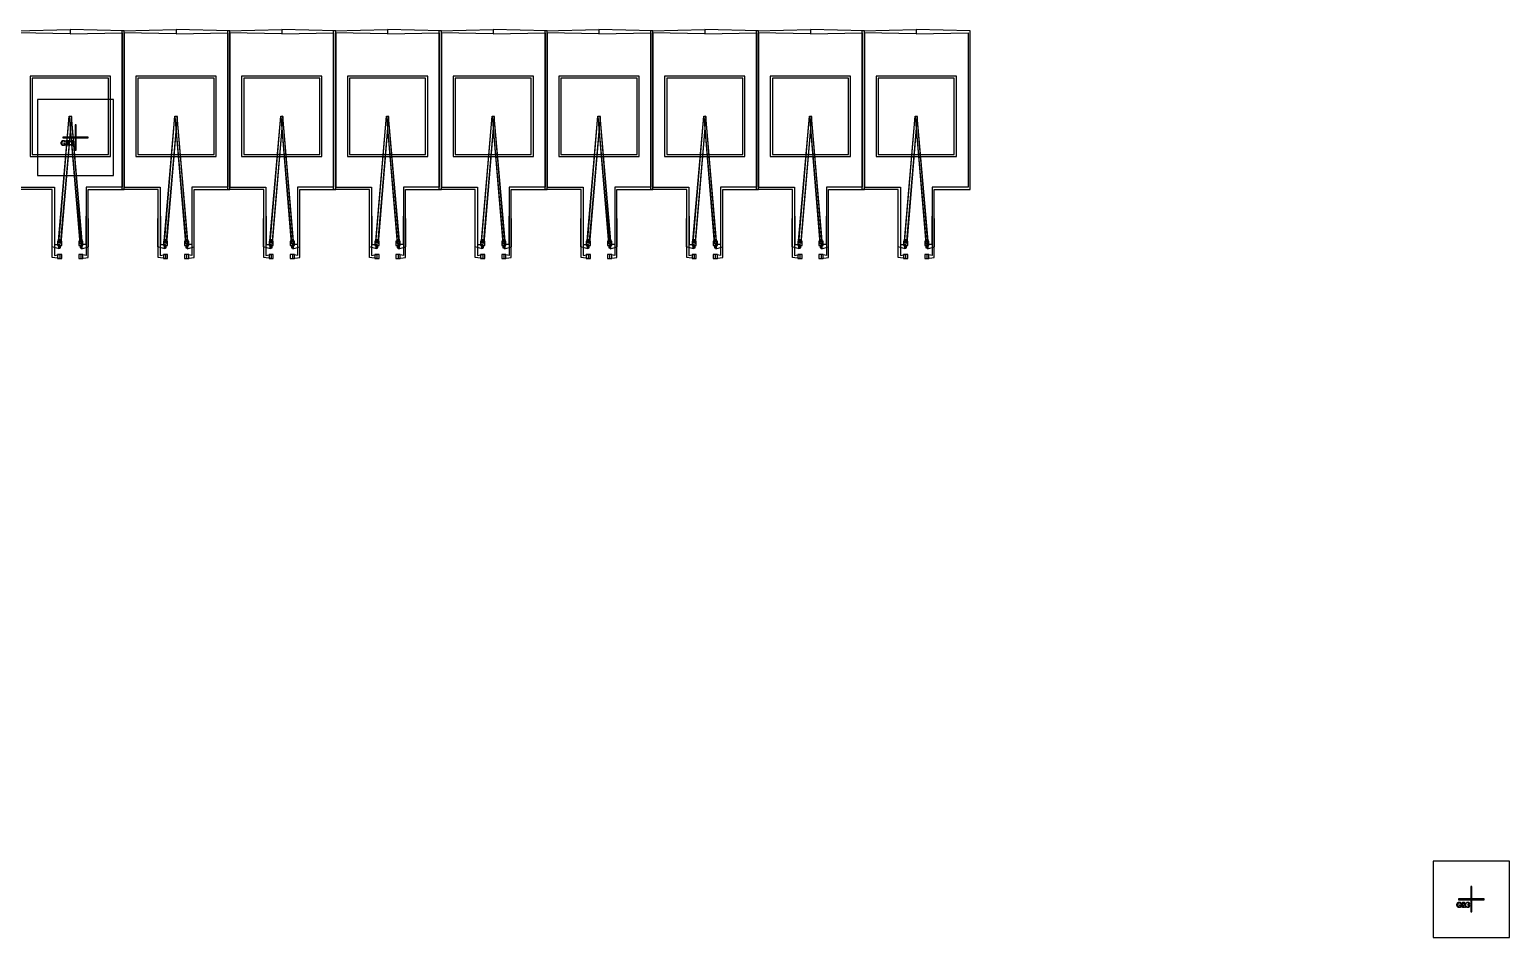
# Model space of a CAD drawing. Extents: x -3590 to 3590, y -2090 to 2775.
# Drawn here: x 91 to 3590, y 110 to 2255 of the extents above; entities that cross this region are included whole.
import ezdxf

# ---------------------------------------------------------------- set-up
doc = ezdxf.new("R2010")
doc.units = 0

msp = doc.modelspace()

# ---------------------------------------------------------------- linework, layer by layer
at = {"layer": 'M1_Neg'}
for points in [[(199, 2002), (201, 2002), (201, 2030), (199, 2030)], [(170, 1999), (198, 1999), (198, 2001), (170, 2001)], [(202, 2000.2), (200.2, 2000.2), (200.2, 2002), (199.8, 2002), (199.8, 2000.2), (198, 2000.2), (198, 1999.8), (199.8, 1999.8), (199.8, 1998), (200.2, 1998), (200.2, 1999.8), (202, 1999.8)], [(199, 1970), (201, 1970), (201, 1998), (199, 1998)], [(202, 1999), (230, 1999), (230, 2001), (202, 2001)], [(165.7, 1988.7), (166.4, 1989.4), (166.4, 1990.1), (167.1, 1990.8), (167.1, 1991.5), (167.8, 1992.2), (168.5, 1992.2), (169.2, 1992.9), (169.9, 1992.9), (170.6, 1992.9), (171.3, 1992.9), (172, 1992.9), (172.7, 1992.9), (173.4, 1992.9), (174.1, 1992.2), (174.1, 1991.5), (174.8, 1990.8), (174.8, 1990.1), (174.8, 1989.4), (174.1, 1989.4), (173.4, 1989.4), (173.4, 1990.1), (173.4, 1990.8), (172.7, 1991.5), (172, 1992.2), (171.3, 1992.2), (170.6, 1992.2), (169.9, 1991.5), (169.2, 1990.8), (168.5, 1990.1), (167.8, 1989.4), (167.8, 1988.7), (167.8, 1988), (167.8, 1987.3), (167.8, 1986.6), (167.8, 1985.9), (167.8, 1985.2), (167.8, 1984.5), (168.5, 1983.8), (169.2, 1983.1), (169.9, 1982.4), (170.6, 1981.7), (171.3, 1981.7), (172, 1981.7), (172.7, 1982.4), (173.4, 1983.1), (173.4, 1983.8), (173.4, 1984.5), (172.7, 1985.2), (172, 1985.9), (171.3, 1985.9), (172, 1985.9), (172.7, 1985.9), (173.4, 1985.9), (174.1, 1985.9), (174.8, 1985.9), (174.8, 1985.2), (174.8, 1984.5), (174.8, 1983.8), (174.8, 1983.1), (174.8, 1982.4), (174.8, 1981.7), (174.8, 1981), (174.1, 1981.7), (173.4, 1981), (172.7, 1981), (172, 1981), (171.3, 1981), (170.6, 1981), (169.9, 1981), (169.2, 1981), (168.5, 1981.7), (167.8, 1981.7), (167.1, 1982.4), (167.1, 1983.1), (166.4, 1983.8), (166.4, 1984.5), (165.7, 1985.2), (165.7, 1985.9), (165.7, 1986.6), (165.7, 1987.3), (165.7, 1988), (165.7, 1988.7)], [(176.9, 1992.9), (177.6, 1992.9), (178.3, 1992.9), (179, 1992.9), (179.7, 1992.9), (180.4, 1992.9), (181.1, 1992.9), (181.8, 1992.9), (182.5, 1992.9), (183.2, 1992.9), (183.9, 1992.9), (184.6, 1992.2), (185.3, 1991.5), (185.3, 1990.8), (186, 1990.1), (186, 1989.4), (186, 1988.7), (185.3, 1988), (184.6, 1987.3), (183.9, 1986.6), (183.9, 1985.9), (184.6, 1985.2), (185.3, 1984.5), (185.3, 1983.8), (185.3, 1983.1), (185.3, 1982.4), (185.3, 1981.7), (186, 1981), (185.3, 1981), (184.6, 1981), (183.9, 1981), (183.9, 1981.7), (183.9, 1982.4), (183.9, 1983.1), (183.9, 1983.8), (183.9, 1984.5), (183.2, 1985.2), (182.5, 1985.9), (181.8, 1986.6), (181.1, 1986.6), (180.4, 1986.6), (179.7, 1985.9), (179.7, 1985.2), (179.7, 1984.5), (179.7, 1983.8), (179.7, 1983.1), (179.7, 1982.4), (179.7, 1981.7), (179.7, 1981), (179, 1981), (178.3, 1981), (177.6, 1981), (176.9, 1981), (177.6, 1981.7), (178.3, 1982.4), (178.3, 1983.1), (178.3, 1983.8), (178.3, 1984.5), (178.3, 1985.2), (178.3, 1985.9), (178.3, 1986.6), (178.3, 1987.3), (178.3, 1988), (178.3, 1988.7), (178.3, 1989.4), (178.3, 1990.1), (178.3, 1990.8), (178.3, 1991.5), (177.6, 1992.2), (176.9, 1992.9)], [(188.1, 1990.8), (188.8, 1991.5), (189.5, 1992.2), (190.2, 1992.9), (190.9, 1992.9), (191.6, 1992.9), (192.3, 1992.9), (193, 1992.9), (193.7, 1992.9), (194.4, 1992.2), (195.1, 1991.5), (195.1, 1990.8), (195.8, 1990.1), (195.8, 1989.4), (195.8, 1988.7), (195.1, 1988), (194.4, 1987.3), (194.4, 1986.6), (195.1, 1985.9), (195.8, 1985.2), (195.8, 1984.5), (195.8, 1983.8), (195.1, 1983.1), (195.1, 1982.4), (194.4, 1981.7), (193.7, 1981), (193, 1981), (192.3, 1981), (191.6, 1981), (190.9, 1981), (190.2, 1981), (189.5, 1981.7), (188.8, 1982.4), (188.1, 1983.1), (188.8, 1983.1), (189.5, 1983.1), (190.2, 1982.4), (190.9, 1981.7), (191.6, 1981.7), (192.3, 1981.7), (193, 1981.7), (193.7, 1982.4), (193.7, 1983.1), (194.4, 1983.8), (194.4, 1984.5), (194.4, 1985.2), (193.7, 1985.9), (193, 1986.6), (192.3, 1986.6), (191.6, 1986.6), (190.9, 1986.6), (190.9, 1987.3), (191.6, 1987.3), (192.3, 1987.3), (193, 1987.3), (193.7, 1988), (194.4, 1988.7), (194.4, 1989.4), (194.4, 1990.1), (193.7, 1990.8), (193.7, 1991.5), (193, 1992.2), (192.3, 1992.2), (191.6, 1992.2), (190.9, 1992.2), (190.2, 1991.5), (189.5, 1990.8), (188.8, 1990.8), (188.1, 1990.8)], [(3499, 202), (3501, 202), (3501, 230), (3499, 230)], [(3465.7, 188.7), (3466.4, 189.4), (3466.4, 190.1), (3467.1, 190.8), (3467.1, 191.5), (3467.8, 192.2), (3468.5, 192.2), (3469.2, 192.9), (3469.9, 192.9), (3470.6, 192.9), (3471.3, 192.9), (3472, 192.9), (3472.7, 192.9), (3473.4, 192.9), (3474.1, 192.2), (3474.1, 191.5), (3474.8, 190.8), (3474.8, 190.1), (3474.8, 189.4), (3474.1, 189.4), (3473.4, 189.4), (3473.4, 190.1), (3473.4, 190.8), (3472.7, 191.5), (3472, 192.2), (3471.3, 192.2), (3470.6, 192.2), (3469.9, 191.5), (3469.2, 190.8), (3468.5, 190.1), (3467.8, 189.4), (3467.8, 188.7), (3467.8, 188), (3467.8, 187.3), (3467.8, 186.6), (3467.8, 185.9), (3467.8, 185.2), (3467.8, 184.5), (3468.5, 183.8), (3469.2, 183.1), (3469.9, 182.4), (3470.6, 181.7), (3471.3, 181.7), (3472, 181.7), (3472.7, 182.4), (3473.4, 183.1), (3473.4, 183.8), (3473.4, 184.5), (3472.7, 185.2), (3472, 185.9), (3471.3, 185.9), (3472, 185.9), (3472.7, 185.9), (3473.4, 185.9), (3474.1, 185.9), (3474.8, 185.9), (3474.8, 185.2), (3474.8, 184.5), (3474.8, 183.8), (3474.8, 183.1), (3474.8, 182.4), (3474.8, 181.7), (3474.8, 181), (3474.1, 181.7), (3473.4, 181), (3472.7, 181), (3472, 181), (3471.3, 181), (3470.6, 181), (3469.9, 181), (3469.2, 181), (3468.5, 181.7), (3467.8, 181.7), (3467.1, 182.4), (3467.1, 183.1), (3466.4, 183.8), (3466.4, 184.5), (3465.7, 185.2), (3465.7, 185.9), (3465.7, 186.6), (3465.7, 187.3), (3465.7, 188), (3465.7, 188.7)], [(3470, 199), (3498, 199), (3498, 201), (3470, 201)], [(3476.9, 189.4), (3477.6, 190.1), (3477.6, 190.8), (3478.3, 191.5), (3479, 192.2), (3479.7, 192.9), (3480.4, 192.9), (3481.1, 192.9), (3481.8, 192.9), (3482.5, 192.9), (3483.2, 192.9), (3483.9, 192.2), (3484.6, 191.5), (3485.3, 190.8), (3485.3, 190.1), (3486, 189.4), (3486, 188.7), (3486, 188), (3486, 187.3), (3486, 186.6), (3486, 185.9), (3486, 185.2), (3486, 184.5), (3485.3, 183.8), (3486, 183.1), (3486, 182.4), (3486, 181.7), (3486, 181), (3485.3, 181), (3485.3, 181.7), (3484.6, 182.4), (3483.9, 181.7), (3483.2, 181), (3482.5, 181), (3481.8, 181), (3481.1, 181), (3480.4, 181), (3479.7, 181), (3479, 181.7), (3478.3, 182.4), (3477.6, 183.1), (3477.6, 183.8), (3476.9, 184.5), (3476.9, 185.2), (3476.9, 185.9), (3476.9, 186.6), (3476.9, 187.3), (3476.9, 188), (3476.9, 188.7), (3476.9, 189.4)], [(3488.1, 190.8), (3488.8, 191.5), (3489.5, 192.2), (3490.2, 192.9), (3490.9, 192.9), (3491.6, 192.9), (3492.3, 192.9), (3493, 192.9), (3493.7, 192.9), (3494.4, 192.2), (3495.1, 191.5), (3495.1, 190.8), (3495.8, 190.1), (3495.8, 189.4), (3495.8, 188.7), (3495.1, 188), (3494.4, 187.3), (3494.4, 186.6), (3495.1, 185.9), (3495.8, 185.2), (3495.8, 184.5), (3495.8, 183.8), (3495.1, 183.1), (3495.1, 182.4), (3494.4, 181.7), (3493.7, 181), (3493, 181), (3492.3, 181), (3491.6, 181), (3490.9, 181), (3490.2, 181), (3489.5, 181.7), (3488.8, 182.4), (3488.1, 183.1), (3488.8, 183.1), (3489.5, 183.1), (3490.2, 182.4), (3490.9, 181.7), (3491.6, 181.7), (3492.3, 181.7), (3493, 181.7), (3493.7, 182.4), (3493.7, 183.1), (3494.4, 183.8), (3494.4, 184.5), (3494.4, 185.2), (3493.7, 185.9), (3493, 186.6), (3492.3, 186.6), (3491.6, 186.6), (3490.9, 186.6), (3490.9, 187.3), (3491.6, 187.3), (3492.3, 187.3), (3493, 187.3), (3493.7, 188), (3494.4, 188.7), (3494.4, 189.4), (3494.4, 190.1), (3493.7, 190.8), (3493.7, 191.5), (3493, 192.2), (3492.3, 192.2), (3491.6, 192.2), (3490.9, 192.2), (3490.2, 191.5), (3489.5, 190.8), (3488.8, 190.8), (3488.1, 190.8)], [(3502, 200.2), (3500.2, 200.2), (3500.2, 202), (3499.8, 202), (3499.8, 200.2), (3498, 200.2), (3498, 199.8), (3499.8, 199.8), (3499.8, 198), (3500.2, 198), (3500.2, 199.8), (3502, 199.8)], [(3499, 170), (3501, 170), (3501, 198), (3499, 198)], [(3502, 199), (3530, 199), (3530, 201), (3502, 201)]]:
    msp.add_lwpolyline(points, close=True, dxfattribs=at)
at = {"layer": 'M1_Pos'}
for points in [[(180.4, 1991.5), (181.1, 1991.5), (181.8, 1991.5), (182.5, 1991.5), (182.5, 1990.8), (183.2, 1990.8), (183.2, 1990.1), (183.2, 1989.4), (183.2, 1988.7), (182.5, 1988.7), (182.5, 1988), (181.8, 1988), (181.1, 1988), (180.4, 1988), (180.4, 1988.7), (180.4, 1989.4), (180.4, 1990.1), (180.4, 1990.8), (180.4, 1991.5)], [(3479, 188.7), (3479.7, 188.7), (3479.7, 189.4), (3479.7, 190.1), (3480.4, 190.1), (3480.4, 190.8), (3481.1, 190.8), (3481.1, 191.5), (3481.8, 191.5), (3481.8, 190.8), (3482.5, 190.8), (3482.5, 190.1), (3483.2, 190.1), (3483.2, 189.4), (3483.2, 188.7), (3483.9, 188.7), (3483.9, 188), (3483.9, 187.3), (3483.9, 186.6), (3483.9, 185.9), (3483.9, 185.2), (3483.9, 185.9), (3483.2, 185.9), (3482.5, 185.9), (3481.8, 185.9), (3481.8, 185.2), (3481.8, 184.5), (3481.8, 183.8), (3481.8, 183.1), (3482.5, 183.1), (3481.8, 183.1), (3481.8, 182.4), (3481.1, 182.4), (3481.1, 183.1), (3480.4, 183.1), (3480.4, 183.8), (3479.7, 183.8), (3479.7, 184.5), (3479.7, 185.2), (3479, 185.2), (3479, 185.9), (3479, 186.6), (3479, 187.3), (3479, 188), (3479, 188.7)]]:
    msp.add_lwpolyline(points, close=True, dxfattribs=at)
at = {"layer": 'M2_Neg'}
for points in [[(110, 1910), (290, 1910), (290, 2090), (110, 2090)], [(3410, 110), (3590, 110), (3590, 290), (3410, 290)]]:
    msp.add_lwpolyline(points, close=True, dxfattribs=at)
at = {"layer": 'M2_undercutMsk'}
for points in [[(277.5, 2140), (97.5, 2140), (97.5, 1960), (277.5, 1960)], [(277.5, 2140), (97.5, 2140), (97.5, 1960), (277.5, 1960)], [(97.5, 1960), (277.5, 1960), (277.5, 2140), (97.5, 2140)], [(97.5, 1960), (277.5, 1960), (277.5, 2140), (97.5, 2140)], [(527.5, 2140), (347.5, 2140), (347.5, 1960), (527.5, 1960)], [(527.5, 2140), (347.5, 2140), (347.5, 1960), (527.5, 1960)], [(347.5, 1960), (527.5, 1960), (527.5, 2140), (347.5, 2140)], [(347.5, 1960), (527.5, 1960), (527.5, 2140), (347.5, 2140)], [(777.5, 2140), (597.5, 2140), (597.5, 1960), (777.5, 1960)], [(777.5, 2140), (597.5, 2140), (597.5, 1960), (777.5, 1960)], [(597.5, 1960), (777.5, 1960), (777.5, 2140), (597.5, 2140)], [(597.5, 1960), (777.5, 1960), (777.5, 2140), (597.5, 2140)], [(1027.5, 2140), (847.5, 2140), (847.5, 1960), (1027.5, 1960)], [(1027.5, 2140), (847.5, 2140), (847.5, 1960), (1027.5, 1960)], [(847.5, 1960), (1027.5, 1960), (1027.5, 2140), (847.5, 2140)], [(847.5, 1960), (1027.5, 1960), (1027.5, 2140), (847.5, 2140)], [(1277.5, 2140), (1097.5, 2140), (1097.5, 1960), (1277.5, 1960)], [(1277.5, 2140), (1097.5, 2140), (1097.5, 1960), (1277.5, 1960)], [(1097.5, 1960), (1277.5, 1960), (1277.5, 2140), (1097.5, 2140)], [(1097.5, 1960), (1277.5, 1960), (1277.5, 2140), (1097.5, 2140)], [(1527.5, 2140), (1347.5, 2140), (1347.5, 1960), (1527.5, 1960)], [(1527.5, 2140), (1347.5, 2140), (1347.5, 1960), (1527.5, 1960)], [(1347.5, 1960), (1527.5, 1960), (1527.5, 2140), (1347.5, 2140)], [(1347.5, 1960), (1527.5, 1960), (1527.5, 2140), (1347.5, 2140)], [(1777.5, 2140), (1597.5, 2140), (1597.5, 1960), (1777.5, 1960)], [(1777.5, 2140), (1597.5, 2140), (1597.5, 1960), (1777.5, 1960)], [(1597.5, 1960), (1777.5, 1960), (1777.5, 2140), (1597.5, 2140)], [(1597.5, 1960), (1777.5, 1960), (1777.5, 2140), (1597.5, 2140)], [(2027.5, 2140), (1847.5, 2140), (1847.5, 1960), (2027.5, 1960)], [(2027.5, 2140), (1847.5, 2140), (1847.5, 1960), (2027.5, 1960)], [(1847.5, 1960), (2027.5, 1960), (2027.5, 2140), (1847.5, 2140)], [(1847.5, 1960), (2027.5, 1960), (2027.5, 2140), (1847.5, 2140)], [(2277.5, 2140), (2097.5, 2140), (2097.5, 1960), (2277.5, 1960)], [(2277.5, 2140), (2097.5, 2140), (2097.5, 1960), (2277.5, 1960)], [(2097.5, 1960), (2277.5, 1960), (2277.5, 2140), (2097.5, 2140)], [(2097.5, 1960), (2277.5, 1960), (2277.5, 2140), (2097.5, 2140)]]:
    msp.add_lwpolyline(points, close=True, dxfattribs=at)
at = {"layer": 'metal1_BB'}
for points in [[(162.5, 1714), (145, 1716.5), (145, 1877.5), (60, 1877.5), (60, 2252.5), (187.5, 2255), (187.5, 2245), (65, 2247.5), (65, 1882.5), (150, 1882.5), (150, 1721.5), (162.5, 1724), (162.5, 1714)], [(212.5, 1714), (230, 1716.5), (230, 1877.5), (315, 1877.5), (315, 2252.5), (187.5, 2255), (187.5, 2245), (310, 2247.5), (310, 1882.5), (225, 1882.5), (225, 1721.5), (212.5, 1724), (212.5, 1714)], [(412.5, 1714), (395, 1716.5), (395, 1877.5), (310, 1877.5), (310, 2252.5), (437.5, 2255), (437.5, 2245), (315, 2247.5), (315, 1882.5), (400, 1882.5), (400, 1721.5), (412.5, 1724), (412.5, 1714)], [(462.5, 1714), (480, 1716.5), (480, 1877.5), (565, 1877.5), (565, 2252.5), (437.5, 2255), (437.5, 2245), (560, 2247.5), (560, 1882.5), (475, 1882.5), (475, 1721.5), (462.5, 1724), (462.5, 1714)], [(662.5, 1714), (645, 1716.5), (645, 1877.5), (560, 1877.5), (560, 2252.5), (687.5, 2255), (687.5, 2245), (565, 2247.5), (565, 1882.5), (650, 1882.5), (650, 1721.5), (662.5, 1724), (662.5, 1714)], [(712.5, 1714), (730, 1716.5), (730, 1877.5), (815, 1877.5), (815, 2252.5), (687.5, 2255), (687.5, 2245), (810, 2247.5), (810, 1882.5), (725, 1882.5), (725, 1721.5), (712.5, 1724), (712.5, 1714)], [(912.5, 1714), (895, 1716.5), (895, 1877.5), (810, 1877.5), (810, 2252.5), (937.5, 2255), (937.5, 2245), (815, 2247.5), (815, 1882.5), (900, 1882.5), (900, 1721.5), (912.5, 1724), (912.5, 1714)], [(962.5, 1714), (980, 1716.5), (980, 1877.5), (1065, 1877.5), (1065, 2252.5), (937.5, 2255), (937.5, 2245), (1060, 2247.5), (1060, 1882.5), (975, 1882.5), (975, 1721.5), (962.5, 1724), (962.5, 1714)], [(1162.5, 1714), (1145, 1716.5), (1145, 1877.5), (1060, 1877.5), (1060, 2252.5), (1187.5, 2255), (1187.5, 2245), (1065, 2247.5), (1065, 1882.5), (1150, 1882.5), (1150, 1721.5), (1162.5, 1724), (1162.5, 1714)], [(1212.5, 1714), (1230, 1716.5), (1230, 1877.5), (1315, 1877.5), (1315, 2252.5), (1187.5, 2255), (1187.5, 2245), (1310, 2247.5), (1310, 1882.5), (1225, 1882.5), (1225, 1721.5), (1212.5, 1724), (1212.5, 1714)], [(1412.5, 1714), (1395, 1716.5), (1395, 1877.5), (1310, 1877.5), (1310, 2252.5), (1437.5, 2255), (1437.5, 2245), (1315, 2247.5), (1315, 1882.5), (1400, 1882.5), (1400, 1721.5), (1412.5, 1724), (1412.5, 1714)], [(1462.5, 1714), (1480, 1716.5), (1480, 1877.5), (1565, 1877.5), (1565, 2252.5), (1437.5, 2255), (1437.5, 2245), (1560, 2247.5), (1560, 1882.5), (1475, 1882.5), (1475, 1721.5), (1462.5, 1724), (1462.5, 1714)], [(1662.5, 1714), (1645, 1716.5), (1645, 1877.5), (1560, 1877.5), (1560, 2252.5), (1687.5, 2255), (1687.5, 2245), (1565, 2247.5), (1565, 1882.5), (1650, 1882.5), (1650, 1721.5), (1662.5, 1724), (1662.5, 1714)], [(1712.5, 1714), (1730, 1716.5), (1730, 1877.5), (1815, 1877.5), (1815, 2252.5), (1687.5, 2255), (1687.5, 2245), (1810, 2247.5), (1810, 1882.5), (1725, 1882.5), (1725, 1721.5), (1712.5, 1724), (1712.5, 1714)], [(1912.5, 1714), (1895, 1716.5), (1895, 1877.5), (1810, 1877.5), (1810, 2252.5), (1937.5, 2255), (1937.5, 2245), (1815, 2247.5), (1815, 1882.5), (1900, 1882.5), (1900, 1721.5), (1912.5, 1724), (1912.5, 1714)], [(1962.5, 1714), (1980, 1716.5), (1980, 1877.5), (2065, 1877.5), (2065, 2252.5), (1937.5, 2255), (1937.5, 2245), (2060, 2247.5), (2060, 1882.5), (1975, 1882.5), (1975, 1721.5), (1962.5, 1724), (1962.5, 1714)], [(2162.5, 1714), (2145, 1716.5), (2145, 1877.5), (2060, 1877.5), (2060, 2252.5), (2187.5, 2255), (2187.5, 2245), (2065, 2247.5), (2065, 1882.5), (2150, 1882.5), (2150, 1721.5), (2162.5, 1724), (2162.5, 1714)], [(2212.5, 1714), (2230, 1716.5), (2230, 1877.5), (2315, 1877.5), (2315, 2252.5), (2187.5, 2255), (2187.5, 2245), (2310, 2247.5), (2310, 1882.5), (2225, 1882.5), (2225, 1721.5), (2212.5, 1724), (2212.5, 1714)], [(282.5, 2145), (92.5, 2145), (92.5, 1955), (282.5, 1955)], [(92.5, 1955), (282.5, 1955), (282.5, 2145), (92.5, 2145)], [(532.5, 2145), (342.5, 2145), (342.5, 1955), (532.5, 1955)], [(342.5, 1955), (532.5, 1955), (532.5, 2145), (342.5, 2145)], [(782.5, 2145), (592.5, 2145), (592.5, 1955), (782.5, 1955)], [(592.5, 1955), (782.5, 1955), (782.5, 2145), (592.5, 2145)], [(1032.5, 2145), (842.5, 2145), (842.5, 1955), (1032.5, 1955)], [(842.5, 1955), (1032.5, 1955), (1032.5, 2145), (842.5, 2145)], [(1282.5, 2145), (1092.5, 2145), (1092.5, 1955), (1282.5, 1955)], [(1092.5, 1955), (1282.5, 1955), (1282.5, 2145), (1092.5, 2145)], [(1532.5, 2145), (1342.5, 2145), (1342.5, 1955), (1532.5, 1955)], [(1342.5, 1955), (1532.5, 1955), (1532.5, 2145), (1342.5, 2145)], [(1782.5, 2145), (1592.5, 2145), (1592.5, 1955), (1782.5, 1955)], [(1592.5, 1955), (1782.5, 1955), (1782.5, 2145), (1592.5, 2145)], [(2032.5, 2145), (1842.5, 2145), (1842.5, 1955), (2032.5, 1955)], [(1842.5, 1955), (2032.5, 1955), (2032.5, 2145), (1842.5, 2145)], [(2282.5, 2145), (2092.5, 2145), (2092.5, 1955), (2282.5, 1955)], [(2092.5, 1955), (2282.5, 1955), (2282.5, 2145), (2092.5, 2145)], [(160.0086, 1750.2076), (185.0086, 2050.2076), (189.9914, 2049.7924), (164.9914, 1749.7924), (160.0086, 1750.2076)], [(214.9914, 1750.2076), (189.9914, 2050.2076), (185.0086, 2049.7924), (210.0086, 1749.7924), (214.9914, 1750.2076)], [(410.0086, 1750.2076), (435.0086, 2050.2076), (439.9914, 2049.7924), (414.9914, 1749.7924), (410.0086, 1750.2076)], [(464.9914, 1750.2076), (439.9914, 2050.2076), (435.0086, 2049.7924), (460.0086, 1749.7924), (464.9914, 1750.2076)], [(660.0086, 1750.2076), (685.0086, 2050.2076), (689.9914, 2049.7924), (664.9914, 1749.7924), (660.0086, 1750.2076)], [(714.9914, 1750.2076), (689.9914, 2050.2076), (685.0086, 2049.7924), (710.0086, 1749.7924), (714.9914, 1750.2076)], [(910.0086, 1750.2076), (935.0086, 2050.2076), (939.9914, 2049.7924), (914.9914, 1749.7924), (910.0086, 1750.2076)], [(964.9914, 1750.2076), (939.9914, 2050.2076), (935.0086, 2049.7924), (960.0086, 1749.7924), (964.9914, 1750.2076)], [(1160.0086, 1750.2076), (1185.0086, 2050.2076), (1189.9914, 2049.7924), (1164.9914, 1749.7924), (1160.0086, 1750.2076)], [(1214.9914, 1750.2076), (1189.9914, 2050.2076), (1185.0086, 2049.7924), (1210.0086, 1749.7924), (1214.9914, 1750.2076)], [(1410.0086, 1750.2076), (1435.0086, 2050.2076), (1439.9914, 2049.7924), (1414.9914, 1749.7924), (1410.0086, 1750.2076)], [(1464.9914, 1750.2076), (1439.9914, 2050.2076), (1435.0086, 2049.7924), (1460.0086, 1749.7924), (1464.9914, 1750.2076)], [(1660.0086, 1750.2076), (1685.0086, 2050.2076), (1689.9914, 2049.7924), (1664.9914, 1749.7924), (1660.0086, 1750.2076)], [(1714.9914, 1750.2076), (1689.9914, 2050.2076), (1685.0086, 2049.7924), (1710.0086, 1749.7924), (1714.9914, 1750.2076)], [(1910.0086, 1750.2076), (1935.0086, 2050.2076), (1939.9914, 2049.7924), (1914.9914, 1749.7924), (1910.0086, 1750.2076)], [(1964.9914, 1750.2076), (1939.9914, 2050.2076), (1935.0086, 2049.7924), (1960.0086, 1749.7924), (1964.9914, 1750.2076)], [(2160.0086, 1750.2076), (2185.0086, 2050.2076), (2189.9914, 2049.7924), (2164.9914, 1749.7924), (2160.0086, 1750.2076)], [(2214.9914, 1750.2076), (2189.9914, 2050.2076), (2185.0086, 2049.7924), (2210.0086, 1749.7924), (2214.9914, 1750.2076)], [(167.5, 1755), (157.5, 1755), (157.5, 1745), (167.5, 1745)], [(207.5, 1745), (217.5, 1745), (217.5, 1755), (207.5, 1755)], [(417.5, 1755), (407.5, 1755), (407.5, 1745), (417.5, 1745)], [(457.5, 1745), (467.5, 1745), (467.5, 1755), (457.5, 1755)], [(667.5, 1755), (657.5, 1755), (657.5, 1745), (667.5, 1745)], [(707.5, 1745), (717.5, 1745), (717.5, 1755), (707.5, 1755)], [(917.5, 1755), (907.5, 1755), (907.5, 1745), (917.5, 1745)], [(957.5, 1745), (967.5, 1745), (967.5, 1755), (957.5, 1755)], [(1167.5, 1755), (1157.5, 1755), (1157.5, 1745), (1167.5, 1745)], [(1207.5, 1745), (1217.5, 1745), (1217.5, 1755), (1207.5, 1755)], [(1417.5, 1755), (1407.5, 1755), (1407.5, 1745), (1417.5, 1745)], [(1457.5, 1745), (1467.5, 1745), (1467.5, 1755), (1457.5, 1755)], [(1667.5, 1755), (1657.5, 1755), (1657.5, 1745), (1667.5, 1745)], [(1707.5, 1745), (1717.5, 1745), (1717.5, 1755), (1707.5, 1755)], [(1917.5, 1755), (1907.5, 1755), (1907.5, 1745), (1917.5, 1745)], [(1957.5, 1745), (1967.5, 1745), (1967.5, 1755), (1957.5, 1755)], [(2167.5, 1755), (2157.5, 1755), (2157.5, 1745), (2167.5, 1745)], [(2207.5, 1745), (2217.5, 1745), (2217.5, 1755), (2207.5, 1755)], [(167.5, 1724), (157.5, 1724), (157.5, 1714), (167.5, 1714)], [(207.5, 1714), (217.5, 1714), (217.5, 1724), (207.5, 1724)], [(417.5, 1724), (407.5, 1724), (407.5, 1714), (417.5, 1714)], [(457.5, 1714), (467.5, 1714), (467.5, 1724), (457.5, 1724)], [(667.5, 1724), (657.5, 1724), (657.5, 1714), (667.5, 1714)], [(707.5, 1714), (717.5, 1714), (717.5, 1724), (707.5, 1724)], [(917.5, 1724), (907.5, 1724), (907.5, 1714), (917.5, 1714)], [(957.5, 1714), (967.5, 1714), (967.5, 1724), (957.5, 1724)], [(1167.5, 1724), (1157.5, 1724), (1157.5, 1714), (1167.5, 1714)], [(1207.5, 1714), (1217.5, 1714), (1217.5, 1724), (1207.5, 1724)], [(1417.5, 1724), (1407.5, 1724), (1407.5, 1714), (1417.5, 1714)], [(1457.5, 1714), (1467.5, 1714), (1467.5, 1724), (1457.5, 1724)], [(1667.5, 1724), (1657.5, 1724), (1657.5, 1714), (1667.5, 1714)], [(1707.5, 1714), (1717.5, 1714), (1717.5, 1724), (1707.5, 1724)], [(1917.5, 1724), (1907.5, 1724), (1907.5, 1714), (1917.5, 1714)], [(1957.5, 1714), (1967.5, 1714), (1967.5, 1724), (1957.5, 1724)], [(2167.5, 1724), (2157.5, 1724), (2157.5, 1714), (2167.5, 1714)], [(2207.5, 1714), (2217.5, 1714), (2217.5, 1724), (2207.5, 1724)]]:
    msp.add_lwpolyline(points, close=True, dxfattribs=at)
at = {"layer": 'metal2_BB'}
for points in [[(161.1505, 1737.0727), (144.5752, 1742.0363), (145, 1877.5), (60, 1877.5), (60, 2252.5), (187.5, 2255), (187.5, 2245), (65, 2247.5), (65, 1882.5), (150, 1882.5), (150.4248, 1746.9637), (162.8495, 1746.9273), (161.1505, 1737.0727)], [(213.8495, 1737.0727), (230.4248, 1742.0363), (230, 1877.5), (315, 1877.5), (315, 2252.5), (187.5, 2255), (187.5, 2245), (310, 2247.5), (310, 1882.5), (225, 1882.5), (224.5752, 1746.9637), (212.1505, 1746.9273), (213.8495, 1737.0727)], [(411.1505, 1737.0727), (394.5752, 1742.0363), (395, 1877.5), (310, 1877.5), (310, 2252.5), (437.5, 2255), (437.5, 2245), (315, 2247.5), (315, 1882.5), (400, 1882.5), (400.4248, 1746.9637), (412.8495, 1746.9273), (411.1505, 1737.0727)], [(463.8495, 1737.0727), (480.4248, 1742.0363), (480, 1877.5), (565, 1877.5), (565, 2252.5), (437.5, 2255), (437.5, 2245), (560, 2247.5), (560, 1882.5), (475, 1882.5), (474.5752, 1746.9637), (462.1505, 1746.9273), (463.8495, 1737.0727)], [(661.1505, 1737.0727), (644.5752, 1742.0363), (645, 1877.5), (560, 1877.5), (560, 2252.5), (687.5, 2255), (687.5, 2245), (565, 2247.5), (565, 1882.5), (650, 1882.5), (650.4248, 1746.9637), (662.8495, 1746.9273), (661.1505, 1737.0727)], [(713.8495, 1737.0727), (730.4248, 1742.0363), (730, 1877.5), (815, 1877.5), (815, 2252.5), (687.5, 2255), (687.5, 2245), (810, 2247.5), (810, 1882.5), (725, 1882.5), (724.5752, 1746.9637), (712.1505, 1746.9273), (713.8495, 1737.0727)], [(911.1505, 1737.0727), (894.5752, 1742.0363), (895, 1877.5), (810, 1877.5), (810, 2252.5), (937.5, 2255), (937.5, 2245), (815, 2247.5), (815, 1882.5), (900, 1882.5), (900.4248, 1746.9637), (912.8495, 1746.9273), (911.1505, 1737.0727)], [(963.8495, 1737.0727), (980.4248, 1742.0363), (980, 1877.5), (1065, 1877.5), (1065, 2252.5), (937.5, 2255), (937.5, 2245), (1060, 2247.5), (1060, 1882.5), (975, 1882.5), (974.5752, 1746.9637), (962.1505, 1746.9273), (963.8495, 1737.0727)], [(1161.1505, 1737.0727), (1144.5752, 1742.0363), (1145, 1877.5), (1060, 1877.5), (1060, 2252.5), (1187.5, 2255), (1187.5, 2245), (1065, 2247.5), (1065, 1882.5), (1150, 1882.5), (1150.4248, 1746.9637), (1162.8495, 1746.9273), (1161.1505, 1737.0727)], [(1213.8495, 1737.0727), (1230.4248, 1742.0363), (1230, 1877.5), (1315, 1877.5), (1315, 2252.5), (1187.5, 2255), (1187.5, 2245), (1310, 2247.5), (1310, 1882.5), (1225, 1882.5), (1224.5752, 1746.9637), (1212.1505, 1746.9273), (1213.8495, 1737.0727)], [(1411.1505, 1737.0727), (1394.5752, 1742.0363), (1395, 1877.5), (1310, 1877.5), (1310, 2252.5), (1437.5, 2255), (1437.5, 2245), (1315, 2247.5), (1315, 1882.5), (1400, 1882.5), (1400.4248, 1746.9637), (1412.8495, 1746.9273), (1411.1505, 1737.0727)], [(1463.8495, 1737.0727), (1480.4248, 1742.0363), (1480, 1877.5), (1565, 1877.5), (1565, 2252.5), (1437.5, 2255), (1437.5, 2245), (1560, 2247.5), (1560, 1882.5), (1475, 1882.5), (1474.5752, 1746.9637), (1462.1505, 1746.9273), (1463.8495, 1737.0727)], [(1661.1505, 1737.0727), (1644.5752, 1742.0363), (1645, 1877.5), (1560, 1877.5), (1560, 2252.5), (1687.5, 2255), (1687.5, 2245), (1565, 2247.5), (1565, 1882.5), (1650, 1882.5), (1650.4248, 1746.9637), (1662.8495, 1746.9273), (1661.1505, 1737.0727)], [(1713.8495, 1737.0727), (1730.4248, 1742.0363), (1730, 1877.5), (1815, 1877.5), (1815, 2252.5), (1687.5, 2255), (1687.5, 2245), (1810, 2247.5), (1810, 1882.5), (1725, 1882.5), (1724.5752, 1746.9637), (1712.1505, 1746.9273), (1713.8495, 1737.0727)], [(1911.1505, 1737.0727), (1894.5752, 1742.0363), (1895, 1877.5), (1810, 1877.5), (1810, 2252.5), (1937.5, 2255), (1937.5, 2245), (1815, 2247.5), (1815, 1882.5), (1900, 1882.5), (1900.4248, 1746.9637), (1912.8495, 1746.9273), (1911.1505, 1737.0727)], [(1963.8495, 1737.0727), (1980.4248, 1742.0363), (1980, 1877.5), (2065, 1877.5), (2065, 2252.5), (1937.5, 2255), (1937.5, 2245), (2060, 2247.5), (2060, 1882.5), (1975, 1882.5), (1974.5752, 1746.9637), (1962.1505, 1746.9273), (1963.8495, 1737.0727)], [(2161.1505, 1737.0727), (2144.5752, 1742.0363), (2145, 1877.5), (2060, 1877.5), (2060, 2252.5), (2187.5, 2255), (2187.5, 2245), (2065, 2247.5), (2065, 1882.5), (2150, 1882.5), (2150.4248, 1746.9637), (2162.8495, 1746.9273), (2161.1505, 1737.0727)], [(2213.8495, 1737.0727), (2230.4248, 1742.0363), (2230, 1877.5), (2315, 1877.5), (2315, 2252.5), (2187.5, 2255), (2187.5, 2245), (2310, 2247.5), (2310, 1882.5), (2225, 1882.5), (2224.5752, 1746.9637), (2212.1505, 1746.9273), (2213.8495, 1737.0727)], [(282.5, 2145), (92.5, 2145), (92.5, 1955), (282.5, 1955)], [(92.5, 1955), (282.5, 1955), (282.5, 2145), (92.5, 2145)], [(532.5, 2145), (342.5, 2145), (342.5, 1955), (532.5, 1955)], [(342.5, 1955), (532.5, 1955), (532.5, 2145), (342.5, 2145)], [(782.5, 2145), (592.5, 2145), (592.5, 1955), (782.5, 1955)], [(592.5, 1955), (782.5, 1955), (782.5, 2145), (592.5, 2145)], [(1032.5, 2145), (842.5, 2145), (842.5, 1955), (1032.5, 1955)], [(842.5, 1955), (1032.5, 1955), (1032.5, 2145), (842.5, 2145)], [(1282.5, 2145), (1092.5, 2145), (1092.5, 1955), (1282.5, 1955)], [(1092.5, 1955), (1282.5, 1955), (1282.5, 2145), (1092.5, 2145)], [(1532.5, 2145), (1342.5, 2145), (1342.5, 1955), (1532.5, 1955)], [(1342.5, 1955), (1532.5, 1955), (1532.5, 2145), (1342.5, 2145)], [(1782.5, 2145), (1592.5, 2145), (1592.5, 1955), (1782.5, 1955)], [(1592.5, 1955), (1782.5, 1955), (1782.5, 2145), (1592.5, 2145)], [(2032.5, 2145), (1842.5, 2145), (1842.5, 1955), (2032.5, 1955)], [(1842.5, 1955), (2032.5, 1955), (2032.5, 2145), (1842.5, 2145)], [(2282.5, 2145), (2092.5, 2145), (2092.5, 1955), (2282.5, 1955)], [(2092.5, 1955), (2282.5, 1955), (2282.5, 2145), (2092.5, 2145)], [(159.5094, 1756.216), (185.0094, 2050.216), (189.9906, 2049.784), (164.4906, 1755.784), (159.5094, 1756.216)], [(215.4906, 1756.216), (189.9906, 2050.216), (185.0094, 2049.784), (210.5094, 1755.784), (215.4906, 1756.216)], [(409.5094, 1756.216), (435.0094, 2050.216), (439.9906, 2049.784), (414.4906, 1755.784), (409.5094, 1756.216)], [(465.4906, 1756.216), (439.9906, 2050.216), (435.0094, 2049.784), (460.5094, 1755.784), (465.4906, 1756.216)], [(659.5094, 1756.216), (685.0094, 2050.216), (689.9906, 2049.784), (664.4906, 1755.784), (659.5094, 1756.216)], [(715.4906, 1756.216), (689.9906, 2050.216), (685.0094, 2049.784), (710.5094, 1755.784), (715.4906, 1756.216)], [(909.5094, 1756.216), (935.0094, 2050.216), (939.9906, 2049.784), (914.4906, 1755.784), (909.5094, 1756.216)], [(965.4906, 1756.216), (939.9906, 2050.216), (935.0094, 2049.784), (960.5094, 1755.784), (965.4906, 1756.216)], [(1159.5094, 1756.216), (1185.0094, 2050.216), (1189.9906, 2049.784), (1164.4906, 1755.784), (1159.5094, 1756.216)], [(1215.4906, 1756.216), (1189.9906, 2050.216), (1185.0094, 2049.784), (1210.5094, 1755.784), (1215.4906, 1756.216)], [(1409.5094, 1756.216), (1435.0094, 2050.216), (1439.9906, 2049.784), (1414.4906, 1755.784), (1409.5094, 1756.216)], [(1465.4906, 1756.216), (1439.9906, 2050.216), (1435.0094, 2049.784), (1460.5094, 1755.784), (1465.4906, 1756.216)], [(1659.5094, 1756.216), (1685.0094, 2050.216), (1689.9906, 2049.784), (1664.4906, 1755.784), (1659.5094, 1756.216)], [(1715.4906, 1756.216), (1689.9906, 2050.216), (1685.0094, 2049.784), (1710.5094, 1755.784), (1715.4906, 1756.216)], [(1909.5094, 1756.216), (1935.0094, 2050.216), (1939.9906, 2049.784), (1914.4906, 1755.784), (1909.5094, 1756.216)], [(1965.4906, 1756.216), (1939.9906, 2050.216), (1935.0094, 2049.784), (1960.5094, 1755.784), (1965.4906, 1756.216)], [(2159.5094, 1756.216), (2185.0094, 2050.216), (2189.9906, 2049.784), (2164.4906, 1755.784), (2159.5094, 1756.216)], [(2215.4906, 1756.216), (2189.9906, 2050.216), (2185.0094, 2049.784), (2210.5094, 1755.784), (2215.4906, 1756.216)], [(164.5, 1758.5), (159.5, 1758.5), (159.5, 1753.5), (164.5, 1753.5)], [(210.5, 1753.5), (215.5, 1753.5), (215.5, 1758.5), (210.5, 1758.5)], [(414.5, 1758.5), (409.5, 1758.5), (409.5, 1753.5), (414.5, 1753.5)], [(460.5, 1753.5), (465.5, 1753.5), (465.5, 1758.5), (460.5, 1758.5)], [(664.5, 1758.5), (659.5, 1758.5), (659.5, 1753.5), (664.5, 1753.5)], [(710.5, 1753.5), (715.5, 1753.5), (715.5, 1758.5), (710.5, 1758.5)], [(914.5, 1758.5), (909.5, 1758.5), (909.5, 1753.5), (914.5, 1753.5)], [(960.5, 1753.5), (965.5, 1753.5), (965.5, 1758.5), (960.5, 1758.5)], [(1164.5, 1758.5), (1159.5, 1758.5), (1159.5, 1753.5), (1164.5, 1753.5)], [(1210.5, 1753.5), (1215.5, 1753.5), (1215.5, 1758.5), (1210.5, 1758.5)], [(1414.5, 1758.5), (1409.5, 1758.5), (1409.5, 1753.5), (1414.5, 1753.5)], [(1460.5, 1753.5), (1465.5, 1753.5), (1465.5, 1758.5), (1460.5, 1758.5)], [(1664.5, 1758.5), (1659.5, 1758.5), (1659.5, 1753.5), (1664.5, 1753.5)], [(1710.5, 1753.5), (1715.5, 1753.5), (1715.5, 1758.5), (1710.5, 1758.5)], [(1914.5, 1758.5), (1909.5, 1758.5), (1909.5, 1753.5), (1914.5, 1753.5)], [(1960.5, 1753.5), (1965.5, 1753.5), (1965.5, 1758.5), (1960.5, 1758.5)], [(2164.5, 1758.5), (2159.5, 1758.5), (2159.5, 1753.5), (2164.5, 1753.5)], [(2210.5, 1753.5), (2215.5, 1753.5), (2215.5, 1758.5), (2210.5, 1758.5)], [(164.5, 1744.5), (159.5, 1744.5), (159.5, 1739.5), (164.5, 1739.5)], [(210.5, 1739.5), (215.5, 1739.5), (215.5, 1744.5), (210.5, 1744.5)], [(414.5, 1744.5), (409.5, 1744.5), (409.5, 1739.5), (414.5, 1739.5)], [(460.5, 1739.5), (465.5, 1739.5), (465.5, 1744.5), (460.5, 1744.5)], [(664.5, 1744.5), (659.5, 1744.5), (659.5, 1739.5), (664.5, 1739.5)], [(710.5, 1739.5), (715.5, 1739.5), (715.5, 1744.5), (710.5, 1744.5)], [(914.5, 1744.5), (909.5, 1744.5), (909.5, 1739.5), (914.5, 1739.5)], [(960.5, 1739.5), (965.5, 1739.5), (965.5, 1744.5), (960.5, 1744.5)], [(1164.5, 1744.5), (1159.5, 1744.5), (1159.5, 1739.5), (1164.5, 1739.5)], [(1210.5, 1739.5), (1215.5, 1739.5), (1215.5, 1744.5), (1210.5, 1744.5)], [(1414.5, 1744.5), (1409.5, 1744.5), (1409.5, 1739.5), (1414.5, 1739.5)], [(1460.5, 1739.5), (1465.5, 1739.5), (1465.5, 1744.5), (1460.5, 1744.5)], [(1664.5, 1744.5), (1659.5, 1744.5), (1659.5, 1739.5), (1664.5, 1739.5)], [(1710.5, 1739.5), (1715.5, 1739.5), (1715.5, 1744.5), (1710.5, 1744.5)], [(1914.5, 1744.5), (1909.5, 1744.5), (1909.5, 1739.5), (1914.5, 1739.5)], [(1960.5, 1739.5), (1965.5, 1739.5), (1965.5, 1744.5), (1960.5, 1744.5)], [(2164.5, 1744.5), (2159.5, 1744.5), (2159.5, 1739.5), (2164.5, 1739.5)], [(2210.5, 1739.5), (2215.5, 1739.5), (2215.5, 1744.5), (2210.5, 1744.5)]]:
    msp.add_lwpolyline(points, close=True, dxfattribs=at)

doc.saveas('drawing.dxf')
